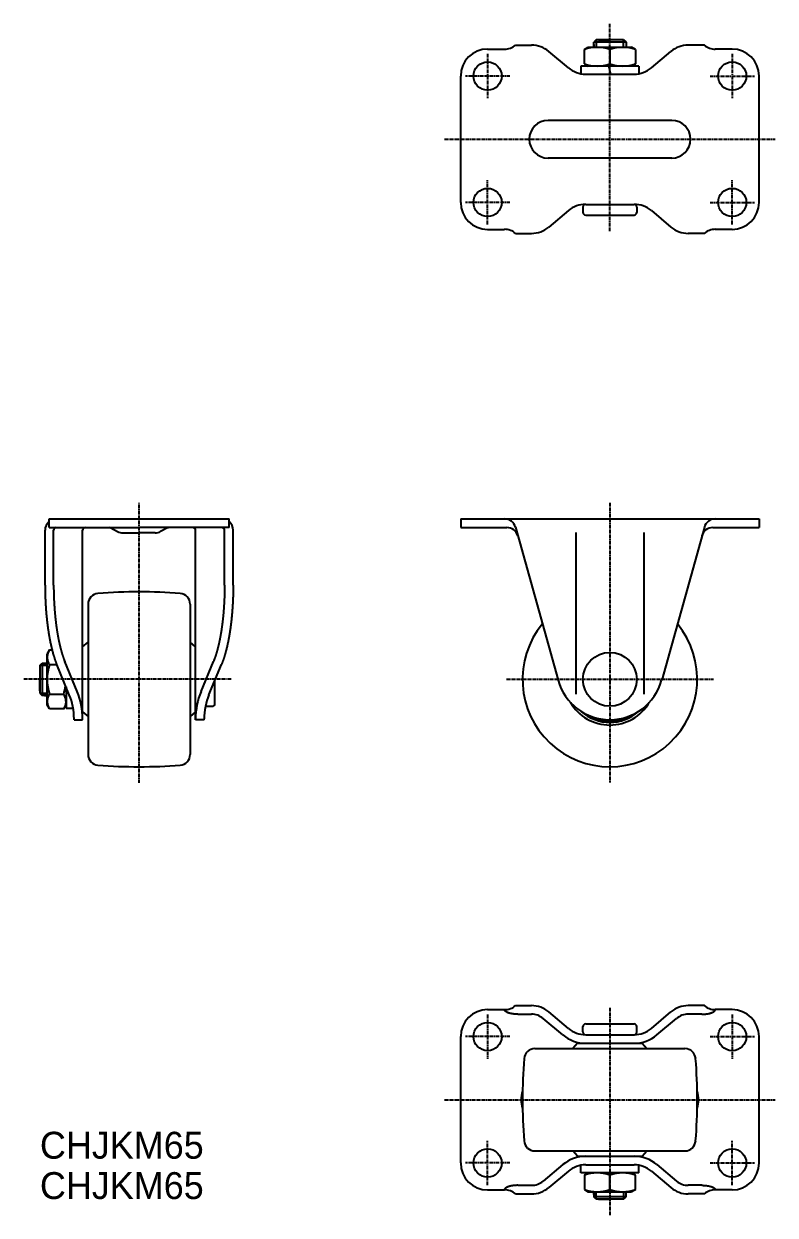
# Model space of a CAD drawing. Extents: x -3863 to -3583, y -802 to -359.
import ezdxf

# ---------------------------------------------------------------- set-up
doc = ezdxf.new("R2010")
doc.units = 0
doc.linetypes.add('CENTER', pattern=[2, 1.25, -0.25, 0.25, -0.25])
doc.layers.get('0').update_dxf_attribs({"linetype": 'CONTINUOUS'})
doc.layers.add('CENTER', color=1, linetype='CENTER')

msp = doc.modelspace()

# ---------------------------------------------------------------- linework, layer by layer
at = {"color": 7, "linetype": 'CONTINUOUS'}
for p, q in [((-3680.11, -366.76), (-3674.12, -366.76)), ((-3654.47, -368.41), (-3653, -367.56)), ((-3653, -367.56), (-3636.93, -367.56)), ((-3650.09, -364.86), (-3650.97, -365.73)), ((-3650.97, -367.56), (-3650.97, -365.73)), ((-3638.97, -365.73), (-3650.97, -365.73)), ((-3650.97, -366.56), (-3650.97, -367.56)), ((-3639.84, -364.86), (-3650.09, -364.86)), ((-3649.22, -364.86), (-3644.97, -364.86)), ((-3640.72, -364.86), (-3644.97, -364.86)), ((-3639.84, -364.86), (-3638.97, -365.73)), ((-3638.97, -365.73), (-3638.97, -367.56)), ((-3638.97, -366.56), (-3638.97, -367.56)), ((-3635.46, -368.41), (-3636.93, -367.56)), ((-3609.82, -366.76), (-3615.82, -366.76)), ((-3690.47, -368.26), (-3684.15, -368.26)), ((-3660.39, -375.22), (-3667.69, -369.1)), ((-3654.47, -373.71), (-3654.47, -368.41)), ((-3644.97, -368.41), (-3644.97, -373.71)), ((-3635.46, -368.41), (-3635.46, -373.71)), ((-3629.54, -375.22), (-3622.24, -369.1)), ((-3599.47, -368.26), (-3605.78, -368.26)), ((-3655.72, -374.56), (-3655.72, -377.56)), ((-3634.22, -374.56), (-3655.72, -374.56)), ((-3654.47, -373.71), (-3653, -374.56)), ((-3644.56, -377.56), (-3645.37, -374.56)), ((-3635.46, -373.71), (-3636.93, -374.56)), ((-3634.22, -374.56), (-3634.22, -377.56)), ((-3700.47, -425.26), (-3700.47, -378.26)), ((-3653.97, -377.56), (-3635.97, -377.56)), ((-3589.47, -425.26), (-3589.47, -378.26)), ((-3621.97, -394.76), (-3667.97, -394.76)), ((-3621.97, -408.76), (-3667.97, -408.76)), ((-3660.39, -428.3), (-3667.69, -434.42)), ((-3654.97, -426.96), (-3654.97, -428.96)), ((-3653.97, -425.96), (-3635.97, -425.96)), ((-3634.97, -426.96), (-3634.97, -428.96)), ((-3629.54, -428.3), (-3622.24, -434.42)), ((-3653.97, -429.96), (-3635.97, -429.96)), ((-3690.47, -435.26), (-3684.15, -435.26)), ((-3680.11, -436.76), (-3674.12, -436.76)), ((-3609.82, -436.76), (-3615.82, -436.76)), ((-3599.47, -435.26), (-3605.78, -435.26)), ((-3853.61, -546.12), (-3853.61, -542.92)), ((-3853.61, -542.92), (-3786.61, -542.92)), ((-3786.61, -546.12), (-3786.61, -542.92)), ((-3700.47, -542.92), (-3700.47, -546.12)), ((-3700.47, -542.92), (-3589.47, -542.92)), ((-3589.47, -542.92), (-3589.47, -546.12)), ((-3855.11, -567.46), (-3855.11, -547.12)), ((-3853.61, -546.12), (-3820.11, -546.12)), ((-3851.91, -567.46), (-3851.91, -547.12)), ((-3841.11, -617.52), (-3841.11, -547.12)), ((-3830.63, -546.24), (-3828.11, -547.61)), ((-3826.11, -548.12), (-3820.11, -548.12)), ((-3786.61, -546.12), (-3820.11, -546.12)), ((-3814.11, -548.12), (-3820.11, -548.12)), ((-3809.59, -546.24), (-3812.1, -547.61)), ((-3799.11, -617.52), (-3799.11, -547.12)), ((-3788.31, -567.46), (-3788.31, -547.12)), ((-3785.11, -567.46), (-3785.11, -547.12)), ((-3700.47, -546.12), (-3683.26, -546.12)), ((-3680.11, -545.99), (-3664.23, -602.89)), ((-3657.61, -547.92), (-3657.61, -608.02)), ((-3632.33, -547.92), (-3632.33, -608.02)), ((-3609.82, -545.99), (-3625.7, -602.89)), ((-3606.67, -546.12), (-3589.47, -546.12)), ((-3839.11, -574.59), (-3839.11, -630.44)), ((-3801.11, -574.59), (-3801.11, -630.44)), ((-3841.11, -590.48), (-3839.11, -588.71)), ((-3799.11, -590.48), (-3801.11, -588.71)), ((-3853.46, -591.55), (-3854.31, -593.02)), ((-3854.31, -612.02), (-3854.31, -593.02)), ((-3853.46, -591.55), (-3852.51, -591.55)), ((-3857.01, -597.39), (-3856.13, -596.52)), ((-3857.01, -597.39), (-3857.01, -607.64)), ((-3856.13, -596.52), (-3856.13, -608.52)), ((-3856.13, -596.52), (-3854.31, -596.52)), ((-3855.31, -596.52), (-3854.31, -596.52)), ((-3853.46, -597.03), (-3850.76, -597.03)), ((-3846.1, -608.27), (-3850.74, -597.07)), ((-3843.14, -607.04), (-3847.79, -595.84)), ((-3797.07, -607.04), (-3792.43, -595.84)), ((-3794.12, -608.27), (-3789.47, -597.07)), ((-3857.01, -598.27), (-3857.01, -602.52)), ((-3857.01, -606.77), (-3857.01, -602.52)), ((-3847.31, -605.35), (-3847.31, -613.27)), ((-3791.91, -611.52), (-3791.91, -602.94)), ((-3857.01, -607.64), (-3856.13, -608.52)), ((-3854.31, -608.52), (-3856.13, -608.52)), ((-3855.31, -608.52), (-3854.31, -608.52)), ((-3853.46, -608), (-3848.16, -608)), ((-3853.46, -613.49), (-3854.31, -612.02)), ((-3848.16, -613.49), (-3853.46, -613.49)), ((-3848.16, -613.49), (-3847.31, -612.02)), ((-3847.31, -613.27), (-3844.65, -613.27)), ((-3841.11, -614.55), (-3839.11, -616.33)), ((-3799.11, -614.55), (-3801.11, -616.33)), ((-3794.91, -612.52), (-3792.91, -612.52)), ((-3844.31, -617.52), (-3844.31, -617.25)), ((-3844.31, -617.52), (-3841.11, -617.52)), ((-3795.91, -617.52), (-3799.11, -617.52)), ((-3795.91, -617.52), (-3795.91, -617.25)), ((-3690.47, -725.31), (-3684.15, -725.31)), ((-3680.11, -723.81), (-3674.12, -723.81)), ((-3660.39, -732.27), (-3667.69, -726.15)), ((-3629.54, -732.27), (-3622.24, -726.15)), ((-3609.82, -723.81), (-3615.82, -723.81)), ((-3599.47, -725.31), (-3605.78, -725.31)), ((-3679.22, -727.01), (-3674.12, -727.01)), ((-3662.45, -734.72), (-3669.75, -728.6)), ((-3653.97, -730.61), (-3635.97, -730.61)), ((-3627.48, -734.72), (-3620.19, -728.6)), ((-3610.72, -727.01), (-3615.82, -727.01)), ((-3654.97, -733.61), (-3654.97, -731.61)), ((-3653.97, -734.61), (-3635.97, -734.61)), ((-3634.97, -733.61), (-3634.97, -731.61)), ((-3700.47, -782.31), (-3700.47, -735.31)), ((-3657, -737.81), (-3658.78, -739.81)), ((-3657, -737.81), (-3632.93, -737.81)), ((-3632.93, -737.81), (-3631.16, -739.81)), ((-3589.47, -782.31), (-3589.47, -735.31)), ((-3672.89, -739.81), (-3617.04, -739.81)), ((-3672.89, -777.81), (-3617.04, -777.81)), ((-3657, -779.81), (-3658.78, -777.81)), ((-3632.93, -779.81), (-3631.16, -777.81)), ((-3662.45, -782.9), (-3669.75, -789.02)), ((-3657, -779.81), (-3632.93, -779.81)), ((-3655.72, -786.01), (-3655.72, -783.16)), ((-3653.97, -783.01), (-3635.97, -783.01)), ((-3634.22, -786.01), (-3634.22, -783.16)), ((-3627.48, -782.9), (-3620.19, -789.02)), ((-3660.39, -785.35), (-3667.69, -791.47)), ((-3634.22, -786.01), (-3655.72, -786.01)), ((-3654.47, -786.86), (-3653, -786.01)), ((-3654.47, -786.86), (-3654.47, -792.16)), ((-3644.97, -792.16), (-3644.97, -786.86)), ((-3635.46, -786.86), (-3636.93, -786.01)), ((-3635.46, -792.16), (-3635.46, -786.86)), ((-3629.54, -785.35), (-3622.24, -791.47)), ((-3690.47, -792.31), (-3684.15, -792.31)), ((-3679.22, -790.61), (-3674.12, -790.61)), ((-3654.47, -792.16), (-3653, -793.01)), ((-3635.46, -792.16), (-3636.93, -793.01)), ((-3610.72, -790.61), (-3615.82, -790.61)), ((-3599.47, -792.31), (-3605.78, -792.31)), ((-3680.11, -793.81), (-3674.12, -793.81)), ((-3653, -793.01), (-3636.93, -793.01)), ((-3650.97, -793.01), (-3650.97, -794.83)), ((-3650.97, -794.01), (-3650.97, -793.01)), ((-3650.09, -795.71), (-3650.97, -794.83)), ((-3638.97, -794.83), (-3650.97, -794.83)), ((-3639.84, -795.71), (-3650.09, -795.71)), ((-3649.22, -795.71), (-3644.97, -795.71)), ((-3640.72, -795.71), (-3644.97, -795.71)), ((-3639.84, -795.71), (-3638.97, -794.83)), ((-3638.97, -794.83), (-3638.97, -793.01)), ((-3638.97, -794.01), (-3638.97, -793.01)), ((-3609.82, -793.81), (-3615.82, -793.81))]:
    msp.add_line(p, q, dxfattribs=at)
at = {"color": 3, "linetype": 'CONTINUOUS'}
for p, q in [((-3650.09, -364.86), (-3650.09, -367.56)), ((-3639.84, -367.56), (-3639.84, -364.86)), ((-3854.31, -597.39), (-3857.01, -597.39)), ((-3857.01, -607.64), (-3854.31, -607.64)), ((-3650.09, -795.71), (-3650.09, -793.01)), ((-3639.84, -793.01), (-3639.84, -795.71))]:
    msp.add_line(p, q, dxfattribs=at)
at = {"color": 7, "linetype": 'CONTINUOUS'}
for points in [[(-3855.11, -567.46, 0), (-3855.11, -567.74, 0), (-3855.11, -568.01, 0), (-3855.11, -568.28, 0), (-3855.1, -568.55, 0), (-3855.1, -568.82, 0), (-3855.1, -569.1, 0), (-3855.09, -569.37, 0), (-3855.09, -569.64, 0), (-3855.08, -569.91, 0), (-3855.08, -570.18, 0), (-3855.07, -570.45, 0), (-3855.07, -570.73, 0), (-3855.06, -571, 0), (-3855.05, -571.27, 0), (-3855.04, -571.54, 0), (-3855.03, -571.81, 0), (-3855.02, -572.08, 0), (-3855.01, -572.35, 0), (-3855, -572.62, 0), (-3854.99, -572.89, 0), (-3854.98, -573.15, 0), (-3854.97, -573.42, 0), (-3854.96, -573.69, 0), (-3854.94, -573.96, 0), (-3854.93, -574.23, 0), (-3854.91, -574.49, 0), (-3854.9, -574.76, 0), (-3854.88, -575.03, 0), (-3854.87, -575.29, 0), (-3854.85, -575.56, 0), (-3854.83, -575.82, 0), (-3854.81, -576.09, 0), (-3854.8, -576.35, 0), (-3854.78, -576.62, 0), (-3854.76, -576.88, 0), (-3854.74, -577.14, 0), (-3854.72, -577.4, 0), (-3854.69, -577.66, 0), (-3854.67, -577.92, 0), (-3854.65, -578.18, 0), (-3854.63, -578.44, 0), (-3854.6, -578.7, 0), (-3854.58, -578.96, 0), (-3854.55, -579.22, 0), (-3854.53, -579.48, 0), (-3854.5, -579.73, 0), (-3854.48, -579.99, 0), (-3854.45, -580.24, 0), (-3854.42, -580.49, 0), (-3854.4, -580.75, 0), (-3854.37, -581, 0), (-3854.34, -581.25, 0), (-3854.31, -581.5, 0), (-3854.28, -581.75, 0), (-3854.25, -582, 0), (-3854.22, -582.25, 0), (-3854.19, -582.5, 0), (-3854.15, -582.74, 0), (-3854.12, -582.99, 0), (-3854.09, -583.23, 0), (-3854.05, -583.48, 0), (-3854.02, -583.72, 0), (-3853.98, -583.96, 0), (-3853.95, -584.21, 0), (-3853.91, -584.45, 0), (-3853.88, -584.68, 0), (-3853.84, -584.92, 0), (-3853.8, -585.16, 0), (-3853.77, -585.4, 0), (-3853.73, -585.63, 0), (-3853.69, -585.87, 0), (-3853.65, -586.1, 0), (-3853.61, -586.33, 0), (-3853.57, -586.56, 0), (-3853.53, -586.79, 0), (-3853.49, -587.02, 0), (-3853.45, -587.25, 0), (-3853.4, -587.47, 0), (-3853.36, -587.7, 0), (-3853.32, -587.92, 0), (-3853.27, -588.15, 0), (-3853.23, -588.37, 0), (-3853.19, -588.59, 0), (-3853.14, -588.81, 0), (-3853.1, -589.03, 0), (-3853.05, -589.24, 0), (-3853, -589.46, 0), (-3852.96, -589.67, 0), (-3852.91, -589.88, 0), (-3852.86, -590.1, 0), (-3852.81, -590.31, 0), (-3852.76, -590.52, 0), (-3852.71, -590.72, 0), (-3852.67, -590.93, 0), (-3852.62, -591.13, 0), (-3852.57, -591.34, 0), (-3852.51, -591.54, 0), (-3852.46, -591.74, 0), (-3852.41, -591.94, 0), (-3852.36, -592.14, 0), (-3852.31, -592.34, 0), (-3852.25, -592.53, 0), (-3852.2, -592.73, 0), (-3852.15, -592.92, 0), (-3852.09, -593.11, 0), (-3852.04, -593.3, 0), (-3851.98, -593.49, 0), (-3851.93, -593.67, 0), (-3851.87, -593.86, 0), (-3851.82, -594.04, 0), (-3851.76, -594.22, 0), (-3851.7, -594.4, 0), (-3851.65, -594.58, 0), (-3851.59, -594.76, 0), (-3851.53, -594.93, 0), (-3851.47, -595.11, 0), (-3851.41, -595.28, 0), (-3851.35, -595.45, 0), (-3851.29, -595.62, 0), (-3851.23, -595.79, 0), (-3851.17, -595.95, 0), (-3851.11, -596.12, 0), (-3851.05, -596.28, 0), (-3850.99, -596.44, 0), (-3850.93, -596.6, 0), (-3850.87, -596.76, 0), (-3850.81, -596.91, 0), (-3850.74, -597.07, 0)], [(-3785.11, -567.46, 0), (-3785.11, -567.74, 0), (-3785.11, -568.01, 0), (-3785.11, -568.28, 0), (-3785.11, -568.55, 0), (-3785.11, -568.82, 0), (-3785.12, -569.1, 0), (-3785.12, -569.37, 0), (-3785.13, -569.64, 0), (-3785.13, -569.91, 0), (-3785.14, -570.18, 0), (-3785.14, -570.45, 0), (-3785.15, -570.73, 0), (-3785.16, -571, 0), (-3785.16, -571.27, 0), (-3785.17, -571.54, 0), (-3785.18, -571.81, 0), (-3785.19, -572.08, 0), (-3785.2, -572.35, 0), (-3785.21, -572.62, 0), (-3785.22, -572.89, 0), (-3785.23, -573.15, 0), (-3785.25, -573.42, 0), (-3785.26, -573.69, 0), (-3785.27, -573.96, 0), (-3785.29, -574.23, 0), (-3785.3, -574.49, 0), (-3785.32, -574.76, 0), (-3785.33, -575.03, 0), (-3785.35, -575.29, 0), (-3785.37, -575.56, 0), (-3785.38, -575.82, 0), (-3785.4, -576.09, 0), (-3785.42, -576.35, 0), (-3785.44, -576.62, 0), (-3785.46, -576.88, 0), (-3785.48, -577.14, 0), (-3785.5, -577.4, 0), (-3785.52, -577.66, 0), (-3785.54, -577.92, 0), (-3785.57, -578.18, 0), (-3785.59, -578.44, 0), (-3785.61, -578.7, 0), (-3785.64, -578.96, 0), (-3785.66, -579.22, 0), (-3785.69, -579.48, 0), (-3785.71, -579.73, 0), (-3785.74, -579.99, 0), (-3785.76, -580.24, 0), (-3785.79, -580.49, 0), (-3785.82, -580.75, 0), (-3785.85, -581, 0), (-3785.88, -581.25, 0), (-3785.91, -581.5, 0), (-3785.94, -581.75, 0), (-3785.97, -582, 0), (-3786, -582.25, 0), (-3786.03, -582.5, 0), (-3786.06, -582.74, 0), (-3786.1, -582.99, 0), (-3786.13, -583.23, 0), (-3786.16, -583.48, 0), (-3786.2, -583.72, 0), (-3786.23, -583.96, 0), (-3786.27, -584.21, 0), (-3786.3, -584.45, 0), (-3786.34, -584.68, 0), (-3786.37, -584.92, 0), (-3786.41, -585.16, 0), (-3786.45, -585.4, 0), (-3786.49, -585.63, 0), (-3786.53, -585.87, 0), (-3786.57, -586.1, 0), (-3786.61, -586.33, 0), (-3786.65, -586.56, 0), (-3786.69, -586.79, 0), (-3786.73, -587.02, 0), (-3786.77, -587.25, 0), (-3786.81, -587.47, 0), (-3786.85, -587.7, 0), (-3786.9, -587.92, 0), (-3786.94, -588.15, 0), (-3786.99, -588.37, 0), (-3787.03, -588.59, 0), (-3787.07, -588.81, 0), (-3787.12, -589.03, 0), (-3787.17, -589.24, 0), (-3787.21, -589.46, 0), (-3787.26, -589.67, 0), (-3787.31, -589.88, 0), (-3787.35, -590.1, 0), (-3787.4, -590.31, 0), (-3787.45, -590.52, 0), (-3787.5, -590.72, 0), (-3787.55, -590.93, 0), (-3787.6, -591.13, 0), (-3787.65, -591.34, 0), (-3787.7, -591.54, 0), (-3787.75, -591.74, 0), (-3787.8, -591.94, 0), (-3787.86, -592.14, 0), (-3787.91, -592.34, 0), (-3787.96, -592.53, 0), (-3788.01, -592.73, 0), (-3788.07, -592.92, 0), (-3788.12, -593.11, 0), (-3788.18, -593.3, 0), (-3788.23, -593.49, 0), (-3788.29, -593.67, 0), (-3788.34, -593.86, 0), (-3788.4, -594.04, 0), (-3788.46, -594.22, 0), (-3788.51, -594.4, 0), (-3788.57, -594.58, 0), (-3788.63, -594.76, 0), (-3788.69, -594.93, 0), (-3788.74, -595.11, 0), (-3788.8, -595.28, 0), (-3788.86, -595.45, 0), (-3788.92, -595.62, 0), (-3788.98, -595.79, 0), (-3789.04, -595.95, 0), (-3789.1, -596.12, 0), (-3789.16, -596.28, 0), (-3789.22, -596.44, 0), (-3789.29, -596.6, 0), (-3789.35, -596.76, 0), (-3789.41, -596.91, 0), (-3789.47, -597.07, 0)], [(-3679.22, -727.01, 0), (-3679.28, -727.01, 0), (-3679.34, -727.01, 0), (-3679.4, -727.01, 0), (-3679.46, -727.01, 0), (-3679.52, -727, 0), (-3679.58, -727, 0), (-3679.64, -727, 0), (-3679.7, -727, 0), (-3679.76, -727, 0), (-3679.82, -727, 0), (-3679.88, -726.99, 0), (-3679.94, -726.99, 0), (-3680, -726.99, 0), (-3680.06, -726.98, 0), (-3680.12, -726.98, 0), (-3680.18, -726.98, 0), (-3680.24, -726.97, 0), (-3680.3, -726.97, 0), (-3680.36, -726.96, 0), (-3680.42, -726.96, 0), (-3680.47, -726.95, 0), (-3680.53, -726.95, 0), (-3680.59, -726.94, 0), (-3680.65, -726.93, 0), (-3680.71, -726.93, 0), (-3680.77, -726.92, 0), (-3680.82, -726.91, 0), (-3680.88, -726.91, 0), (-3680.94, -726.9, 0), (-3680.99, -726.89, 0), (-3681.05, -726.89, 0), (-3681.11, -726.88, 0), (-3681.16, -726.87, 0), (-3681.22, -726.86, 0), (-3681.27, -726.85, 0), (-3681.33, -726.85, 0), (-3681.38, -726.84, 0), (-3681.44, -726.83, 0), (-3681.49, -726.82, 0), (-3681.54, -726.81, 0), (-3681.6, -726.8, 0), (-3681.65, -726.79, 0), (-3681.7, -726.78, 0), (-3681.76, -726.77, 0), (-3681.81, -726.75, 0), (-3681.86, -726.74, 0), (-3681.91, -726.73, 0), (-3681.96, -726.72, 0), (-3682.01, -726.71, 0), (-3682.06, -726.7, 0), (-3682.11, -726.69, 0), (-3682.16, -726.67, 0), (-3682.21, -726.66, 0), (-3682.25, -726.65, 0), (-3682.3, -726.63, 0), (-3682.35, -726.62, 0), (-3682.4, -726.61, 0), (-3682.44, -726.6, 0), (-3682.49, -726.58, 0), (-3682.53, -726.57, 0), (-3682.58, -726.55, 0), (-3682.62, -726.54, 0), (-3682.67, -726.52, 0), (-3682.71, -726.51, 0), (-3682.75, -726.49, 0), (-3682.79, -726.48, 0), (-3682.83, -726.47, 0), (-3682.88, -726.45, 0), (-3682.92, -726.43, 0), (-3682.96, -726.42, 0), (-3683, -726.4, 0), (-3683.03, -726.39, 0), (-3683.07, -726.37, 0), (-3683.11, -726.35, 0), (-3683.15, -726.34, 0), (-3683.18, -726.32, 0), (-3683.22, -726.3, 0), (-3683.25, -726.29, 0), (-3683.29, -726.27, 0), (-3683.32, -726.25, 0), (-3683.36, -726.24, 0), (-3683.39, -726.22, 0), (-3683.42, -726.2, 0), (-3683.45, -726.18, 0), (-3683.48, -726.16, 0), (-3683.51, -726.15, 0), (-3683.54, -726.13, 0), (-3683.57, -726.11, 0), (-3683.6, -726.09, 0), (-3683.63, -726.07, 0), (-3683.65, -726.05, 0), (-3683.68, -726.03, 0), (-3683.71, -726.02, 0), (-3683.73, -726, 0), (-3683.76, -725.98, 0), (-3683.78, -725.96, 0), (-3683.8, -725.94, 0), (-3683.82, -725.92, 0), (-3683.85, -725.9, 0), (-3683.87, -725.88, 0), (-3683.89, -725.86, 0), (-3683.91, -725.84, 0), (-3683.92, -725.82, 0), (-3683.94, -725.8, 0), (-3683.96, -725.78, 0), (-3683.98, -725.76, 0), (-3683.99, -725.74, 0), (-3684.01, -725.72, 0), (-3684.02, -725.7, 0), (-3684.03, -725.68, 0), (-3684.05, -725.66, 0), (-3684.06, -725.64, 0), (-3684.07, -725.62, 0), (-3684.08, -725.6, 0), (-3684.09, -725.58, 0), (-3684.1, -725.56, 0), (-3684.11, -725.54, 0), (-3684.12, -725.52, 0), (-3684.12, -725.5, 0), (-3684.13, -725.47, 0), (-3684.14, -725.45, 0), (-3684.14, -725.43, 0), (-3684.15, -725.41, 0), (-3684.15, -725.39, 0), (-3684.15, -725.37, 0), (-3684.15, -725.35, 0), (-3684.15, -725.33, 0), (-3684.15, -725.31, 0)], [(-3610.72, -727.01, 0), (-3610.66, -727.01, 0), (-3610.59, -727.01, 0), (-3610.53, -727.01, 0), (-3610.47, -727.01, 0), (-3610.41, -727, 0), (-3610.35, -727, 0), (-3610.29, -727, 0), (-3610.23, -727, 0), (-3610.17, -727, 0), (-3610.11, -727, 0), (-3610.05, -726.99, 0), (-3609.99, -726.99, 0), (-3609.93, -726.99, 0), (-3609.87, -726.98, 0), (-3609.81, -726.98, 0), (-3609.75, -726.98, 0), (-3609.69, -726.97, 0), (-3609.63, -726.97, 0), (-3609.58, -726.96, 0), (-3609.52, -726.96, 0), (-3609.46, -726.95, 0), (-3609.4, -726.95, 0), (-3609.34, -726.94, 0), (-3609.28, -726.93, 0), (-3609.22, -726.93, 0), (-3609.17, -726.92, 0), (-3609.11, -726.91, 0), (-3609.05, -726.91, 0), (-3609, -726.9, 0), (-3608.94, -726.89, 0), (-3608.88, -726.89, 0), (-3608.83, -726.88, 0), (-3608.77, -726.87, 0), (-3608.71, -726.86, 0), (-3608.66, -726.85, 0), (-3608.6, -726.85, 0), (-3608.55, -726.84, 0), (-3608.5, -726.83, 0), (-3608.44, -726.82, 0), (-3608.39, -726.81, 0), (-3608.33, -726.8, 0), (-3608.28, -726.79, 0), (-3608.23, -726.78, 0), (-3608.18, -726.77, 0), (-3608.13, -726.75, 0), (-3608.07, -726.74, 0), (-3608.02, -726.73, 0), (-3607.97, -726.72, 0), (-3607.92, -726.71, 0), (-3607.87, -726.7, 0), (-3607.82, -726.69, 0), (-3607.77, -726.67, 0), (-3607.73, -726.66, 0), (-3607.68, -726.65, 0), (-3607.63, -726.63, 0), (-3607.58, -726.62, 0), (-3607.54, -726.61, 0), (-3607.49, -726.6, 0), (-3607.44, -726.58, 0), (-3607.4, -726.57, 0), (-3607.36, -726.55, 0), (-3607.31, -726.54, 0), (-3607.27, -726.52, 0), (-3607.22, -726.51, 0), (-3607.18, -726.49, 0), (-3607.14, -726.48, 0), (-3607.1, -726.47, 0), (-3607.06, -726.45, 0), (-3607.02, -726.43, 0), (-3606.98, -726.42, 0), (-3606.94, -726.4, 0), (-3606.9, -726.39, 0), (-3606.86, -726.37, 0), (-3606.82, -726.35, 0), (-3606.79, -726.34, 0), (-3606.75, -726.32, 0), (-3606.71, -726.3, 0), (-3606.68, -726.29, 0), (-3606.64, -726.27, 0), (-3606.61, -726.25, 0), (-3606.58, -726.24, 0), (-3606.54, -726.22, 0), (-3606.51, -726.2, 0), (-3606.48, -726.18, 0), (-3606.45, -726.16, 0), (-3606.42, -726.15, 0), (-3606.39, -726.13, 0), (-3606.36, -726.11, 0), (-3606.33, -726.09, 0), (-3606.31, -726.07, 0), (-3606.28, -726.05, 0), (-3606.25, -726.03, 0), (-3606.23, -726.02, 0), (-3606.2, -726, 0), (-3606.18, -725.98, 0), (-3606.15, -725.96, 0), (-3606.13, -725.94, 0), (-3606.11, -725.92, 0), (-3606.09, -725.9, 0), (-3606.07, -725.88, 0), (-3606.05, -725.86, 0), (-3606.03, -725.84, 0), (-3606.01, -725.82, 0), (-3605.99, -725.8, 0), (-3605.97, -725.78, 0), (-3605.96, -725.76, 0), (-3605.94, -725.74, 0), (-3605.93, -725.72, 0), (-3605.91, -725.7, 0), (-3605.9, -725.68, 0), (-3605.88, -725.66, 0), (-3605.87, -725.64, 0), (-3605.86, -725.62, 0), (-3605.85, -725.6, 0), (-3605.84, -725.58, 0), (-3605.83, -725.56, 0), (-3605.82, -725.54, 0), (-3605.81, -725.52, 0), (-3605.81, -725.5, 0), (-3605.8, -725.47, 0), (-3605.8, -725.45, 0), (-3605.79, -725.43, 0), (-3605.79, -725.41, 0), (-3605.78, -725.39, 0), (-3605.78, -725.37, 0), (-3605.78, -725.35, 0), (-3605.78, -725.33, 0), (-3605.78, -725.31, 0)], [(-3679.22, -790.61, 0), (-3679.28, -790.61, 0), (-3679.34, -790.61, 0), (-3679.4, -790.61, 0), (-3679.46, -790.61, 0), (-3679.52, -790.61, 0), (-3679.58, -790.61, 0), (-3679.64, -790.61, 0), (-3679.7, -790.62, 0), (-3679.76, -790.62, 0), (-3679.82, -790.62, 0), (-3679.88, -790.62, 0), (-3679.94, -790.63, 0), (-3680, -790.63, 0), (-3680.06, -790.63, 0), (-3680.12, -790.64, 0), (-3680.18, -790.64, 0), (-3680.24, -790.64, 0), (-3680.3, -790.65, 0), (-3680.36, -790.65, 0), (-3680.42, -790.66, 0), (-3680.47, -790.66, 0), (-3680.53, -790.67, 0), (-3680.59, -790.67, 0), (-3680.65, -790.68, 0), (-3680.71, -790.69, 0), (-3680.77, -790.69, 0), (-3680.82, -790.7, 0), (-3680.88, -790.71, 0), (-3680.94, -790.71, 0), (-3680.99, -790.72, 0), (-3681.05, -790.73, 0), (-3681.11, -790.74, 0), (-3681.16, -790.74, 0), (-3681.22, -790.75, 0), (-3681.27, -790.76, 0), (-3681.33, -790.77, 0), (-3681.38, -790.78, 0), (-3681.44, -790.79, 0), (-3681.49, -790.8, 0), (-3681.54, -790.81, 0), (-3681.6, -790.82, 0), (-3681.65, -790.83, 0), (-3681.7, -790.84, 0), (-3681.76, -790.85, 0), (-3681.81, -790.86, 0), (-3681.86, -790.87, 0), (-3681.91, -790.88, 0), (-3681.96, -790.89, 0), (-3682.01, -790.91, 0), (-3682.06, -790.92, 0), (-3682.11, -790.93, 0), (-3682.16, -790.94, 0), (-3682.21, -790.96, 0), (-3682.25, -790.97, 0), (-3682.3, -790.98, 0), (-3682.35, -790.99, 0), (-3682.4, -791.01, 0), (-3682.44, -791.02, 0), (-3682.49, -791.03, 0), (-3682.53, -791.05, 0), (-3682.58, -791.06, 0), (-3682.62, -791.08, 0), (-3682.67, -791.09, 0), (-3682.71, -791.11, 0), (-3682.75, -791.12, 0), (-3682.79, -791.14, 0), (-3682.83, -791.15, 0), (-3682.88, -791.17, 0), (-3682.92, -791.18, 0), (-3682.96, -791.2, 0), (-3683, -791.21, 0), (-3683.03, -791.23, 0), (-3683.07, -791.25, 0), (-3683.11, -791.26, 0), (-3683.15, -791.28, 0), (-3683.18, -791.29, 0), (-3683.22, -791.31, 0), (-3683.25, -791.33, 0), (-3683.29, -791.35, 0), (-3683.32, -791.36, 0), (-3683.36, -791.38, 0), (-3683.39, -791.4, 0), (-3683.42, -791.42, 0), (-3683.45, -791.43, 0), (-3683.48, -791.45, 0), (-3683.51, -791.47, 0), (-3683.54, -791.49, 0), (-3683.57, -791.51, 0), (-3683.6, -791.52, 0), (-3683.63, -791.54, 0), (-3683.65, -791.56, 0), (-3683.68, -791.58, 0), (-3683.71, -791.6, 0), (-3683.73, -791.62, 0), (-3683.76, -791.64, 0), (-3683.78, -791.66, 0), (-3683.8, -791.68, 0), (-3683.82, -791.7, 0), (-3683.85, -791.72, 0), (-3683.87, -791.73, 0), (-3683.89, -791.75, 0), (-3683.91, -791.77, 0), (-3683.92, -791.79, 0), (-3683.94, -791.81, 0), (-3683.96, -791.83, 0), (-3683.98, -791.85, 0), (-3683.99, -791.87, 0), (-3684.01, -791.89, 0), (-3684.02, -791.91, 0), (-3684.03, -791.93, 0), (-3684.05, -791.96, 0), (-3684.06, -791.98, 0), (-3684.07, -792, 0), (-3684.08, -792.02, 0), (-3684.09, -792.04, 0), (-3684.1, -792.06, 0), (-3684.11, -792.08, 0), (-3684.12, -792.1, 0), (-3684.12, -792.12, 0), (-3684.13, -792.14, 0), (-3684.14, -792.16, 0), (-3684.14, -792.18, 0), (-3684.15, -792.2, 0), (-3684.15, -792.22, 0), (-3684.15, -792.25, 0), (-3684.15, -792.27, 0), (-3684.15, -792.29, 0), (-3684.15, -792.31, 0)], [(-3610.72, -790.61, 0), (-3610.66, -790.61, 0), (-3610.59, -790.61, 0), (-3610.53, -790.61, 0), (-3610.47, -790.61, 0), (-3610.41, -790.61, 0), (-3610.35, -790.61, 0), (-3610.29, -790.61, 0), (-3610.23, -790.62, 0), (-3610.17, -790.62, 0), (-3610.11, -790.62, 0), (-3610.05, -790.62, 0), (-3609.99, -790.63, 0), (-3609.93, -790.63, 0), (-3609.87, -790.63, 0), (-3609.81, -790.64, 0), (-3609.75, -790.64, 0), (-3609.69, -790.64, 0), (-3609.63, -790.65, 0), (-3609.58, -790.65, 0), (-3609.52, -790.66, 0), (-3609.46, -790.66, 0), (-3609.4, -790.67, 0), (-3609.34, -790.67, 0), (-3609.28, -790.68, 0), (-3609.22, -790.69, 0), (-3609.17, -790.69, 0), (-3609.11, -790.7, 0), (-3609.05, -790.71, 0), (-3609, -790.71, 0), (-3608.94, -790.72, 0), (-3608.88, -790.73, 0), (-3608.83, -790.74, 0), (-3608.77, -790.74, 0), (-3608.71, -790.75, 0), (-3608.66, -790.76, 0), (-3608.6, -790.77, 0), (-3608.55, -790.78, 0), (-3608.5, -790.79, 0), (-3608.44, -790.8, 0), (-3608.39, -790.81, 0), (-3608.33, -790.82, 0), (-3608.28, -790.83, 0), (-3608.23, -790.84, 0), (-3608.18, -790.85, 0), (-3608.13, -790.86, 0), (-3608.07, -790.87, 0), (-3608.02, -790.88, 0), (-3607.97, -790.89, 0), (-3607.92, -790.91, 0), (-3607.87, -790.92, 0), (-3607.82, -790.93, 0), (-3607.77, -790.94, 0), (-3607.73, -790.96, 0), (-3607.68, -790.97, 0), (-3607.63, -790.98, 0), (-3607.58, -790.99, 0), (-3607.54, -791.01, 0), (-3607.49, -791.02, 0), (-3607.44, -791.03, 0), (-3607.4, -791.05, 0), (-3607.36, -791.06, 0), (-3607.31, -791.08, 0), (-3607.27, -791.09, 0), (-3607.22, -791.11, 0), (-3607.18, -791.12, 0), (-3607.14, -791.14, 0), (-3607.1, -791.15, 0), (-3607.06, -791.17, 0), (-3607.02, -791.18, 0), (-3606.98, -791.2, 0), (-3606.94, -791.21, 0), (-3606.9, -791.23, 0), (-3606.86, -791.25, 0), (-3606.82, -791.26, 0), (-3606.79, -791.28, 0), (-3606.75, -791.29, 0), (-3606.71, -791.31, 0), (-3606.68, -791.33, 0), (-3606.64, -791.35, 0), (-3606.61, -791.36, 0), (-3606.58, -791.38, 0), (-3606.54, -791.4, 0), (-3606.51, -791.42, 0), (-3606.48, -791.43, 0), (-3606.45, -791.45, 0), (-3606.42, -791.47, 0), (-3606.39, -791.49, 0), (-3606.36, -791.51, 0), (-3606.33, -791.52, 0), (-3606.31, -791.54, 0), (-3606.28, -791.56, 0), (-3606.25, -791.58, 0), (-3606.23, -791.6, 0), (-3606.2, -791.62, 0), (-3606.18, -791.64, 0), (-3606.15, -791.66, 0), (-3606.13, -791.68, 0), (-3606.11, -791.7, 0), (-3606.09, -791.72, 0), (-3606.07, -791.73, 0), (-3606.05, -791.75, 0), (-3606.03, -791.77, 0), (-3606.01, -791.79, 0), (-3605.99, -791.81, 0), (-3605.97, -791.83, 0), (-3605.96, -791.85, 0), (-3605.94, -791.87, 0), (-3605.93, -791.89, 0), (-3605.91, -791.91, 0), (-3605.9, -791.93, 0), (-3605.88, -791.96, 0), (-3605.87, -791.98, 0), (-3605.86, -792, 0), (-3605.85, -792.02, 0), (-3605.84, -792.04, 0), (-3605.83, -792.06, 0), (-3605.82, -792.08, 0), (-3605.81, -792.1, 0), (-3605.81, -792.12, 0), (-3605.8, -792.14, 0), (-3605.8, -792.16, 0), (-3605.79, -792.18, 0), (-3605.79, -792.2, 0), (-3605.78, -792.22, 0), (-3605.78, -792.25, 0), (-3605.78, -792.27, 0), (-3605.78, -792.29, 0), (-3605.78, -792.31, 0)]]:
    msp.add_polyline3d(points, dxfattribs=at)
at = {"color": 7}
for points in [[(-3851.91, -567.46, 0), (-3851.91, -567.57, 0), (-3851.91, -567.68, 0), (-3851.91, -567.78, 0), (-3851.91, -567.89, 0), (-3851.91, -568, 0), (-3851.91, -568.1, 0), (-3851.91, -568.21, 0), (-3851.9, -568.32, 0), (-3851.9, -568.42, 0), (-3851.9, -568.53, 0), (-3851.9, -568.63, 0), (-3851.9, -568.74, 0), (-3851.9, -568.85, 0), (-3851.9, -568.95, 0), (-3851.9, -569.06, 0), (-3851.9, -569.17, 0), (-3851.89, -569.27, 0), (-3851.89, -569.38, 0), (-3851.89, -569.49, 0), (-3851.89, -569.59, 0), (-3851.89, -569.7, 0), (-3851.89, -569.8, 0), (-3851.88, -569.91, 0), (-3851.88, -570.02, 0), (-3851.88, -570.12, 0), (-3851.88, -570.23, 0), (-3851.87, -570.34, 0), (-3851.87, -570.44, 0), (-3851.87, -570.55, 0), (-3851.87, -570.65, 0), (-3851.86, -570.76, 0), (-3851.86, -570.87, 0), (-3851.86, -570.97, 0), (-3851.86, -571.08, 0), (-3851.85, -571.18, 0), (-3851.85, -571.29, 0), (-3851.85, -571.39, 0), (-3851.84, -571.5, 0), (-3851.84, -571.61, 0), (-3851.84, -571.71, 0), (-3851.83, -571.82, 0), (-3851.83, -571.92, 0), (-3851.82, -572.03, 0), (-3851.82, -572.13, 0), (-3851.82, -572.24, 0), (-3851.81, -572.35, 0), (-3851.81, -572.45, 0), (-3851.8, -572.56, 0), (-3851.8, -572.66, 0), (-3851.79, -572.77, 0), (-3851.79, -572.87, 0), (-3851.79, -572.98, 0), (-3851.78, -573.08, 0), (-3851.78, -573.19, 0), (-3851.77, -573.29, 0), (-3851.77, -573.4, 0), (-3851.76, -573.5, 0), (-3851.76, -573.61, 0), (-3851.75, -573.71, 0), (-3851.75, -573.82, 0), (-3851.74, -573.92, 0), (-3851.73, -574.02, 0), (-3851.73, -574.13, 0), (-3851.72, -574.23, 0), (-3851.72, -574.34, 0), (-3851.71, -574.44, 0), (-3851.71, -574.55, 0), (-3851.7, -574.65, 0), (-3851.69, -574.75, 0), (-3851.69, -574.86, 0), (-3851.68, -574.96, 0), (-3851.67, -575.07, 0), (-3851.67, -575.17, 0), (-3851.66, -575.27, 0), (-3851.65, -575.38, 0), (-3851.65, -575.48, 0), (-3851.64, -575.58, 0), (-3851.63, -575.69, 0), (-3851.63, -575.79, 0), (-3851.62, -575.89, 0), (-3851.61, -576, 0), (-3851.6, -576.1, 0), (-3851.6, -576.2, 0), (-3851.59, -576.3, 0), (-3851.58, -576.41, 0), (-3851.57, -576.51, 0), (-3851.57, -576.61, 0), (-3851.56, -576.71, 0), (-3851.55, -576.82, 0), (-3851.54, -576.92, 0), (-3851.54, -577.02, 0), (-3851.53, -577.12, 0), (-3851.52, -577.23, 0), (-3851.51, -577.33, 0), (-3851.5, -577.43, 0), (-3851.49, -577.53, 0), (-3851.49, -577.63, 0), (-3851.48, -577.73, 0), (-3851.47, -577.84, 0), (-3851.46, -577.94, 0), (-3851.45, -578.04, 0), (-3851.44, -578.14, 0), (-3851.43, -578.24, 0), (-3851.42, -578.34, 0), (-3851.41, -578.44, 0), (-3851.4, -578.54, 0), (-3851.39, -578.64, 0), (-3851.38, -578.74, 0), (-3851.38, -578.84, 0), (-3851.37, -578.94, 0), (-3851.36, -579.04, 0), (-3851.35, -579.14, 0), (-3851.34, -579.24, 0), (-3851.33, -579.34, 0), (-3851.32, -579.44, 0), (-3851.31, -579.54, 0), (-3851.3, -579.64, 0), (-3851.29, -579.74, 0), (-3851.27, -579.84, 0), (-3851.26, -579.94, 0), (-3851.25, -580.04, 0), (-3851.24, -580.14, 0), (-3851.23, -580.24, 0), (-3851.22, -580.33, 0), (-3851.21, -580.43, 0), (-3851.2, -580.53, 0), (-3851.19, -580.63, 0), (-3851.18, -580.73, 0), (-3851.17, -580.82, 0), (-3851.15, -580.92, 0), (-3851.14, -581.02, 0), (-3851.13, -581.12, 0), (-3851.12, -581.21, 0), (-3851.11, -581.31, 0), (-3851.1, -581.41, 0), (-3851.08, -581.5, 0), (-3851.07, -581.6, 0), (-3851.06, -581.7, 0), (-3851.05, -581.79, 0), (-3851.04, -581.89, 0), (-3851.02, -581.99, 0), (-3851.01, -582.08, 0), (-3851, -582.18, 0), (-3850.99, -582.27, 0), (-3850.97, -582.37, 0), (-3850.96, -582.47, 0), (-3850.95, -582.56, 0), (-3850.94, -582.66, 0), (-3850.92, -582.75, 0), (-3850.91, -582.85, 0), (-3850.9, -582.94, 0), (-3850.88, -583.03, 0), (-3850.87, -583.13, 0), (-3850.86, -583.22, 0), (-3850.84, -583.32, 0), (-3850.83, -583.41, 0), (-3850.82, -583.5, 0), (-3850.8, -583.6, 0), (-3850.79, -583.69, 0), (-3850.78, -583.78, 0), (-3850.76, -583.88, 0), (-3850.75, -583.97, 0), (-3850.73, -584.06, 0), (-3850.72, -584.16, 0), (-3850.71, -584.25, 0), (-3850.69, -584.34, 0), (-3850.68, -584.43, 0), (-3850.66, -584.52, 0), (-3850.65, -584.62, 0), (-3850.63, -584.71, 0), (-3850.62, -584.8, 0), (-3850.61, -584.89, 0), (-3850.59, -584.98, 0), (-3850.58, -585.07, 0), (-3850.56, -585.16, 0), (-3850.55, -585.25, 0), (-3850.53, -585.34, 0), (-3850.52, -585.43, 0), (-3850.5, -585.52, 0), (-3850.49, -585.61, 0), (-3850.47, -585.7, 0), (-3850.45, -585.79, 0), (-3850.44, -585.88, 0), (-3850.42, -585.97, 0), (-3850.41, -586.06, 0), (-3850.39, -586.15, 0), (-3850.38, -586.24, 0), (-3850.36, -586.32, 0), (-3850.34, -586.41, 0), (-3850.33, -586.5, 0), (-3850.31, -586.59, 0), (-3850.3, -586.67, 0), (-3850.28, -586.76, 0), (-3850.26, -586.85, 0), (-3850.25, -586.94, 0), (-3850.23, -587.02, 0), (-3850.22, -587.11, 0), (-3850.2, -587.2, 0), (-3850.18, -587.28, 0), (-3850.17, -587.37, 0), (-3850.15, -587.45, 0), (-3850.13, -587.54, 0), (-3850.11, -587.62, 0), (-3850.1, -587.71, 0), (-3850.08, -587.79, 0), (-3850.06, -587.88, 0), (-3850.05, -587.96, 0), (-3850.03, -588.05, 0), (-3850.01, -588.13, 0), (-3849.99, -588.21, 0), (-3849.98, -588.3, 0), (-3849.96, -588.38, 0), (-3849.94, -588.46, 0), (-3849.92, -588.55, 0), (-3849.91, -588.63, 0), (-3849.89, -588.71, 0), (-3849.87, -588.79, 0), (-3849.85, -588.88, 0), (-3849.84, -588.96, 0), (-3849.82, -589.04, 0), (-3849.8, -589.12, 0), (-3849.78, -589.2, 0), (-3849.76, -589.28, 0), (-3849.75, -589.36, 0), (-3849.73, -589.44, 0), (-3849.71, -589.52, 0), (-3849.69, -589.6, 0), (-3849.67, -589.68, 0), (-3849.65, -589.76, 0), (-3849.63, -589.84, 0), (-3849.62, -589.92, 0), (-3849.6, -590, 0), (-3849.58, -590.08, 0), (-3849.56, -590.16, 0), (-3849.54, -590.24, 0), (-3849.52, -590.31, 0), (-3849.5, -590.39, 0), (-3849.48, -590.47, 0), (-3849.46, -590.55, 0), (-3849.45, -590.62, 0), (-3849.43, -590.7, 0), (-3849.41, -590.78, 0), (-3849.39, -590.85, 0), (-3849.37, -590.93, 0), (-3849.35, -591, 0), (-3849.33, -591.08, 0), (-3849.31, -591.15, 0), (-3849.29, -591.23, 0), (-3849.27, -591.3, 0), (-3849.25, -591.38, 0), (-3849.23, -591.45, 0), (-3849.21, -591.53, 0), (-3849.19, -591.6, 0), (-3849.17, -591.67, 0), (-3849.15, -591.75, 0), (-3849.13, -591.82, 0), (-3849.11, -591.89, 0), (-3849.09, -591.97, 0), (-3849.07, -592.04, 0), (-3849.05, -592.11, 0), (-3849.03, -592.18, 0), (-3849.01, -592.25, 0), (-3848.99, -592.32, 0), (-3848.97, -592.39, 0), (-3848.95, -592.46, 0), (-3848.93, -592.53, 0), (-3848.91, -592.61, 0), (-3848.89, -592.67, 0), (-3848.87, -592.74, 0), (-3848.84, -592.81, 0), (-3848.82, -592.88, 0), (-3848.8, -592.95, 0), (-3848.78, -593.02, 0), (-3848.76, -593.09, 0), (-3848.74, -593.16, 0), (-3848.72, -593.22, 0), (-3848.7, -593.29, 0), (-3848.68, -593.36, 0), (-3848.66, -593.42, 0), (-3848.63, -593.49, 0), (-3848.61, -593.56, 0), (-3848.59, -593.62, 0), (-3848.57, -593.69, 0), (-3848.55, -593.75, 0), (-3848.53, -593.82, 0), (-3848.51, -593.88, 0), (-3848.48, -593.95, 0), (-3848.46, -594.01, 0), (-3848.44, -594.08, 0), (-3848.42, -594.14, 0), (-3848.4, -594.2, 0), (-3848.38, -594.27, 0), (-3848.36, -594.33, 0), (-3848.33, -594.39, 0), (-3848.31, -594.45, 0), (-3848.29, -594.52, 0), (-3848.27, -594.58, 0), (-3848.25, -594.64, 0), (-3848.22, -594.7, 0), (-3848.2, -594.76, 0), (-3848.18, -594.82, 0), (-3848.16, -594.88, 0), (-3848.14, -594.94, 0), (-3848.11, -595, 0), (-3848.09, -595.06, 0), (-3848.07, -595.12, 0), (-3848.05, -595.18, 0), (-3848.03, -595.24, 0), (-3848, -595.29, 0), (-3847.98, -595.35, 0), (-3847.96, -595.41, 0), (-3847.94, -595.47, 0), (-3847.91, -595.52, 0), (-3847.89, -595.58, 0), (-3847.87, -595.64, 0), (-3847.85, -595.69, 0), (-3847.83, -595.75, 0), (-3847.8, -595.8, 0), (-3847.78, -595.86, 0)], [(-3788.31, -567.46, 0), (-3788.31, -567.57, 0), (-3788.31, -567.68, 0), (-3788.31, -567.78, 0), (-3788.31, -567.89, 0), (-3788.31, -568, 0), (-3788.31, -568.1, 0), (-3788.31, -568.21, 0), (-3788.31, -568.32, 0), (-3788.31, -568.42, 0), (-3788.31, -568.53, 0), (-3788.31, -568.63, 0), (-3788.31, -568.74, 0), (-3788.32, -568.85, 0), (-3788.32, -568.95, 0), (-3788.32, -569.06, 0), (-3788.32, -569.17, 0), (-3788.32, -569.27, 0), (-3788.32, -569.38, 0), (-3788.32, -569.49, 0), (-3788.33, -569.59, 0), (-3788.33, -569.7, 0), (-3788.33, -569.8, 0), (-3788.33, -569.91, 0), (-3788.33, -570.02, 0), (-3788.34, -570.12, 0), (-3788.34, -570.23, 0), (-3788.34, -570.34, 0), (-3788.34, -570.44, 0), (-3788.35, -570.55, 0), (-3788.35, -570.65, 0), (-3788.35, -570.76, 0), (-3788.35, -570.87, 0), (-3788.36, -570.97, 0), (-3788.36, -571.08, 0), (-3788.36, -571.18, 0), (-3788.37, -571.29, 0), (-3788.37, -571.39, 0), (-3788.37, -571.5, 0), (-3788.38, -571.61, 0), (-3788.38, -571.71, 0), (-3788.38, -571.82, 0), (-3788.39, -571.92, 0), (-3788.39, -572.03, 0), (-3788.4, -572.13, 0), (-3788.4, -572.24, 0), (-3788.4, -572.35, 0), (-3788.41, -572.45, 0), (-3788.41, -572.56, 0), (-3788.42, -572.66, 0), (-3788.42, -572.77, 0), (-3788.43, -572.87, 0), (-3788.43, -572.98, 0), (-3788.43, -573.08, 0), (-3788.44, -573.19, 0), (-3788.44, -573.29, 0), (-3788.45, -573.4, 0), (-3788.45, -573.5, 0), (-3788.46, -573.61, 0), (-3788.46, -573.71, 0), (-3788.47, -573.82, 0), (-3788.48, -573.92, 0), (-3788.48, -574.02, 0), (-3788.49, -574.13, 0), (-3788.49, -574.23, 0), (-3788.5, -574.34, 0), (-3788.5, -574.44, 0), (-3788.51, -574.55, 0), (-3788.52, -574.65, 0), (-3788.52, -574.75, 0), (-3788.53, -574.86, 0), (-3788.54, -574.96, 0), (-3788.54, -575.07, 0), (-3788.55, -575.17, 0), (-3788.55, -575.27, 0), (-3788.56, -575.38, 0), (-3788.57, -575.48, 0), (-3788.57, -575.58, 0), (-3788.58, -575.69, 0), (-3788.59, -575.79, 0), (-3788.6, -575.89, 0), (-3788.6, -576, 0), (-3788.61, -576.1, 0), (-3788.62, -576.2, 0), (-3788.63, -576.3, 0), (-3788.63, -576.41, 0), (-3788.64, -576.51, 0), (-3788.65, -576.61, 0), (-3788.66, -576.71, 0), (-3788.66, -576.82, 0), (-3788.67, -576.92, 0), (-3788.68, -577.02, 0), (-3788.69, -577.12, 0), (-3788.7, -577.23, 0), (-3788.7, -577.33, 0), (-3788.71, -577.43, 0), (-3788.72, -577.53, 0), (-3788.73, -577.63, 0), (-3788.74, -577.73, 0), (-3788.75, -577.84, 0), (-3788.76, -577.94, 0), (-3788.77, -578.04, 0), (-3788.77, -578.14, 0), (-3788.78, -578.24, 0), (-3788.79, -578.34, 0), (-3788.8, -578.44, 0), (-3788.81, -578.54, 0), (-3788.82, -578.64, 0), (-3788.83, -578.74, 0), (-3788.84, -578.84, 0), (-3788.85, -578.94, 0), (-3788.86, -579.04, 0), (-3788.87, -579.14, 0), (-3788.88, -579.24, 0), (-3788.89, -579.34, 0), (-3788.9, -579.44, 0), (-3788.91, -579.54, 0), (-3788.92, -579.64, 0), (-3788.93, -579.74, 0), (-3788.94, -579.84, 0), (-3788.95, -579.94, 0), (-3788.96, -580.04, 0), (-3788.97, -580.14, 0), (-3788.98, -580.24, 0), (-3788.99, -580.33, 0), (-3789.01, -580.43, 0), (-3789.02, -580.53, 0), (-3789.03, -580.63, 0), (-3789.04, -580.73, 0), (-3789.05, -580.82, 0), (-3789.06, -580.92, 0), (-3789.07, -581.02, 0), (-3789.08, -581.12, 0), (-3789.1, -581.21, 0), (-3789.11, -581.31, 0), (-3789.12, -581.41, 0), (-3789.13, -581.5, 0), (-3789.14, -581.6, 0), (-3789.15, -581.7, 0), (-3789.17, -581.79, 0), (-3789.18, -581.89, 0), (-3789.19, -581.99, 0), (-3789.2, -582.08, 0), (-3789.22, -582.18, 0), (-3789.23, -582.27, 0), (-3789.24, -582.37, 0), (-3789.25, -582.47, 0), (-3789.27, -582.56, 0), (-3789.28, -582.66, 0), (-3789.29, -582.75, 0), (-3789.3, -582.85, 0), (-3789.32, -582.94, 0), (-3789.33, -583.03, 0), (-3789.34, -583.13, 0), (-3789.36, -583.22, 0), (-3789.37, -583.32, 0), (-3789.38, -583.41, 0), (-3789.4, -583.5, 0), (-3789.41, -583.6, 0), (-3789.43, -583.69, 0), (-3789.44, -583.78, 0), (-3789.45, -583.88, 0), (-3789.47, -583.97, 0), (-3789.48, -584.06, 0), (-3789.49, -584.16, 0), (-3789.51, -584.25, 0), (-3789.52, -584.34, 0), (-3789.54, -584.43, 0), (-3789.55, -584.52, 0), (-3789.57, -584.62, 0), (-3789.58, -584.71, 0), (-3789.6, -584.8, 0), (-3789.61, -584.89, 0), (-3789.62, -584.98, 0), (-3789.64, -585.07, 0), (-3789.65, -585.16, 0), (-3789.67, -585.25, 0), (-3789.68, -585.34, 0), (-3789.7, -585.43, 0), (-3789.71, -585.52, 0), (-3789.73, -585.61, 0), (-3789.75, -585.7, 0), (-3789.76, -585.79, 0), (-3789.78, -585.88, 0), (-3789.79, -585.97, 0), (-3789.81, -586.06, 0), (-3789.82, -586.15, 0), (-3789.84, -586.24, 0), (-3789.85, -586.32, 0), (-3789.87, -586.41, 0), (-3789.89, -586.5, 0), (-3789.9, -586.59, 0), (-3789.92, -586.67, 0), (-3789.93, -586.76, 0), (-3789.95, -586.85, 0), (-3789.97, -586.94, 0), (-3789.98, -587.02, 0), (-3790, -587.11, 0), (-3790.02, -587.2, 0), (-3790.03, -587.28, 0), (-3790.05, -587.37, 0), (-3790.07, -587.45, 0), (-3790.08, -587.54, 0), (-3790.1, -587.62, 0), (-3790.12, -587.71, 0), (-3790.13, -587.79, 0), (-3790.15, -587.88, 0), (-3790.17, -587.96, 0), (-3790.19, -588.05, 0), (-3790.2, -588.13, 0), (-3790.22, -588.21, 0), (-3790.24, -588.3, 0), (-3790.26, -588.38, 0), (-3790.27, -588.46, 0), (-3790.29, -588.55, 0), (-3790.31, -588.63, 0), (-3790.33, -588.71, 0), (-3790.34, -588.79, 0), (-3790.36, -588.88, 0), (-3790.38, -588.96, 0), (-3790.4, -589.04, 0), (-3790.42, -589.12, 0), (-3790.43, -589.2, 0), (-3790.45, -589.28, 0), (-3790.47, -589.36, 0), (-3790.49, -589.44, 0), (-3790.51, -589.52, 0), (-3790.53, -589.6, 0), (-3790.54, -589.68, 0), (-3790.56, -589.76, 0), (-3790.58, -589.84, 0), (-3790.6, -589.92, 0), (-3790.62, -590, 0), (-3790.64, -590.08, 0), (-3790.66, -590.16, 0), (-3790.67, -590.24, 0), (-3790.69, -590.31, 0), (-3790.71, -590.39, 0), (-3790.73, -590.47, 0), (-3790.75, -590.55, 0), (-3790.77, -590.62, 0), (-3790.79, -590.7, 0), (-3790.81, -590.78, 0), (-3790.83, -590.85, 0), (-3790.85, -590.93, 0), (-3790.87, -591, 0), (-3790.89, -591.08, 0), (-3790.91, -591.15, 0), (-3790.93, -591.23, 0), (-3790.95, -591.3, 0), (-3790.97, -591.38, 0), (-3790.98, -591.45, 0), (-3791, -591.53, 0), (-3791.02, -591.6, 0), (-3791.04, -591.67, 0), (-3791.06, -591.75, 0), (-3791.08, -591.82, 0), (-3791.1, -591.89, 0), (-3791.12, -591.97, 0), (-3791.15, -592.04, 0), (-3791.17, -592.11, 0), (-3791.19, -592.18, 0), (-3791.21, -592.25, 0), (-3791.23, -592.32, 0), (-3791.25, -592.39, 0), (-3791.27, -592.46, 0), (-3791.29, -592.53, 0), (-3791.31, -592.61, 0), (-3791.33, -592.67, 0), (-3791.35, -592.74, 0), (-3791.37, -592.81, 0), (-3791.39, -592.88, 0), (-3791.41, -592.95, 0), (-3791.43, -593.02, 0), (-3791.45, -593.09, 0), (-3791.48, -593.16, 0), (-3791.5, -593.22, 0), (-3791.52, -593.29, 0), (-3791.54, -593.36, 0), (-3791.56, -593.42, 0), (-3791.58, -593.49, 0), (-3791.6, -593.56, 0), (-3791.62, -593.62, 0), (-3791.64, -593.69, 0), (-3791.67, -593.75, 0), (-3791.69, -593.82, 0), (-3791.71, -593.88, 0), (-3791.73, -593.95, 0), (-3791.75, -594.01, 0), (-3791.77, -594.08, 0), (-3791.8, -594.14, 0), (-3791.82, -594.2, 0), (-3791.84, -594.27, 0), (-3791.86, -594.33, 0), (-3791.88, -594.39, 0), (-3791.9, -594.45, 0), (-3791.93, -594.52, 0), (-3791.95, -594.58, 0), (-3791.97, -594.64, 0), (-3791.99, -594.7, 0), (-3792.01, -594.76, 0), (-3792.04, -594.82, 0), (-3792.06, -594.88, 0), (-3792.08, -594.94, 0), (-3792.1, -595, 0), (-3792.12, -595.06, 0), (-3792.15, -595.12, 0), (-3792.17, -595.18, 0), (-3792.19, -595.24, 0), (-3792.21, -595.29, 0), (-3792.23, -595.35, 0), (-3792.26, -595.41, 0), (-3792.28, -595.47, 0), (-3792.3, -595.52, 0), (-3792.32, -595.58, 0), (-3792.35, -595.64, 0), (-3792.37, -595.69, 0), (-3792.39, -595.75, 0), (-3792.41, -595.8, 0), (-3792.43, -595.86, 0)]]:
    msp.add_polyline3d(points, dxfattribs=at)
at = {"color": 7, "linetype": 'CONTINUOUS'}
for centre, radius in [((-3690.47, -378.26), 5.25), ((-3599.47, -378.26), 5.25), ((-3690.47, -425.26), 5.25), ((-3599.47, -425.26), 5.25), ((-3644.97, -602.52), 10), ((-3690.47, -735.31), 5.25), ((-3599.47, -735.31), 5.25), ((-3690.47, -782.31), 5.25), ((-3599.47, -782.31), 5.25)]:
    msp.add_circle(centre, radius, dxfattribs=at)
for centre, radius, start, end in [((-3684.15, -362.05), 6.21, 270, 310.6883), ((-3674.12, -376.76), 10, 50, 90), ((-3649.72, -381.28), 13.72, 69.7438, 110.2562), ((-3640.22, -381.28), 13.72, 69.7438, 110.2562), ((-3615.82, -376.76), 10, 90, 130), ((-3605.78, -362.05), 6.21, 229.3117, 270), ((-3690.47, -378.26), 10, 90, 180), ((-3599.47, -378.26), 10, 0, 90), ((-3653.97, -367.56), 10, 230, 270), ((-3649.72, -360.84), 13.72, 249.7438, 290.2562), ((-3640.22, -360.84), 13.72, 249.7438, 290.2562), ((-3635.97, -367.56), 10, 270, 310), ((-3667.97, -401.76), 7, 90, 270), ((-3621.97, -401.76), 7, 270, 90), ((-3690.47, -425.26), 10, 180, 270), ((-3653.97, -435.96), 10, 90, 130), ((-3653.97, -426.96), 1, 90, 180), ((-3653.97, -428.96), 1, 180, 270), ((-3635.97, -426.96), 1, 0, 90), ((-3635.97, -435.96), 10, 50, 90), ((-3635.97, -428.96), 1, 270, 0), ((-3599.47, -425.26), 10, 270, 360), ((-3684.15, -441.46), 6.21, 49.3117, 90), ((-3674.12, -426.76), 10, 270, 310), ((-3615.82, -426.76), 10, 230, 270), ((-3605.78, -441.46), 6.21, 90, 130.6883), ((-3850.91, -547.12), 4.2, 130.0052, 180), ((-3789.31, -547.12), 4.2, 0, 49.9948), ((-3684.15, -547.12), 4.2, 15.5916, 90), ((-3605.78, -547.12), 4.2, 90, 164.4084), ((-3850.91, -547.12), 1, 90, 180), ((-3840.11, -547.12), 1, 90, 180), ((-3831.11, -547.12), 1, 61.4602, 90), ((-3826.11, -543.92), 4.2, 241.4602, 270), ((-3814.11, -543.92), 4.2, 270, 298.5398), ((-3809.11, -547.12), 1, 90, 118.5398), ((-3800.11, -547.12), 1, 0, 90), ((-3789.31, -547.12), 1, 0, 90), ((-3683.26, -550.32), 4.2, 15.5916, 90), ((-3606.67, -550.32), 4.2, 90, 164.4084), ((-3835.11, -574.59), 4, 94.3892, 180), ((-3820.11, -770.02), 200, 85.6108, 94.3892), ((-3805.11, -574.59), 4, 0, 85.6108), ((-3644.97, -602.52), 32.5, 140.6236, 39.3764), ((-3849.45, -594.29), 4.86, 154.3842, 214.3842), ((-3836.16, -602.52), 18.15, 162.412, 197.588), ((-3865.46, -602.52), 18.15, 342.412, 352.285), ((-3644.97, -597.52), 20, 195.5916, 344.4084), ((-3849.45, -610.74), 4.86, 145.6158, 205.6158), ((-3852.16, -610.74), 4.86, 334.3842, 34.3842), ((-3867.75, -617.25), 23.44, 0, 22.5284), ((-3867.75, -617.25), 26.64, 0, 22.5284), ((-3772.47, -617.25), 26.64, 157.4716, 180), ((-3772.47, -617.25), 23.44, 157.4716, 180), ((-3644.97, -602.52), 17, 210.3899, 329.6101), ((-3794.91, -611.52), 1, 240.6472, 270), ((-3792.91, -611.52), 1, 270, 0), ((-3644.97, -602.52), 16, 228.0518, 311.9482), ((-3644.97, -602.52), 15.5, 240.3838, 299.6162), ((-3835.11, -630.44), 4, 180, 265.6108), ((-3805.11, -630.44), 4, 274.3892, 0), ((-3820.11, -435.02), 200, 265.6108, 274.3892), ((-3690.47, -735.31), 10, 90, 180), ((-3684.15, -719.1), 6.21, 270, 310.6883), ((-3674.12, -733.81), 10, 50, 90), ((-3615.82, -733.81), 10, 90, 130), ((-3605.78, -719.1), 6.21, 229.3117, 270), ((-3599.47, -735.31), 10, 0, 90), ((-3674.12, -733.81), 6.8, 50, 90), ((-3653.97, -731.61), 1, 90, 180), ((-3635.97, -731.61), 1, 0, 90), ((-3615.82, -733.81), 6.8, 90, 130), ((-3653.97, -724.61), 13.2, 230, 270), ((-3653.97, -724.61), 10, 230, 270), ((-3653.97, -733.61), 1, 180, 270), ((-3635.97, -724.61), 10, 270, 310), ((-3635.97, -733.61), 1, 270, 0), ((-3635.97, -724.61), 13.2, 270, 310), ((-3477.47, -758.81), 200, 175.6108, 184.3892), ((-3672.89, -743.81), 4, 90, 175.6108), ((-3617.04, -743.81), 4, 4.3892, 90), ((-3812.47, -758.81), 200, 355.6108, 4.3892), ((-3667.97, -758.81), 10, 161.3413, 198.6587), ((-3621.97, -758.81), 10, 341.3413, 18.6587), ((-3672.89, -773.81), 4, 184.3892, 270), ((-3617.04, -773.81), 4, 270, 355.6108), ((-3690.47, -782.31), 10, 180, 270), ((-3653.97, -793.01), 13.2, 90, 130), ((-3653.97, -793.01), 10, 90, 130), ((-3635.97, -793.01), 13.2, 50, 90), ((-3635.97, -793.01), 10, 50, 90), ((-3599.47, -782.31), 10, 270, 360), ((-3649.72, -799.73), 13.72, 69.7438, 110.2562), ((-3640.22, -799.73), 13.72, 69.7438, 110.2562), ((-3684.15, -798.51), 6.21, 49.3117, 90), ((-3674.12, -783.81), 6.8, 270, 310), ((-3674.12, -783.81), 10, 270, 310), ((-3649.72, -779.29), 13.72, 249.7438, 290.2562), ((-3640.22, -779.29), 13.72, 249.7438, 290.2562), ((-3615.82, -783.81), 10, 230, 270), ((-3615.82, -783.81), 6.8, 230, 270), ((-3605.78, -798.51), 6.21, 90, 130.6883)]:
    msp.add_arc(centre, radius, start, end, dxfattribs=at)
at = {"layer": 'CENTER', "color": 1, "linetype": 'CENTER'}
for p, q in [((-3644.97, -435.96), (-3644.97, -358.86)), ((-3690.47, -370.01), (-3690.47, -386.51)), ((-3599.47, -370.01), (-3599.47, -386.51)), ((-3682.22, -378.26), (-3698.72, -378.26)), ((-3607.72, -378.26), (-3591.22, -378.26)), ((-3706.47, -401.76), (-3583.47, -401.76)), ((-3690.47, -433.51), (-3690.47, -417.01)), ((-3599.47, -433.51), (-3599.47, -417.01)), ((-3682.22, -425.26), (-3698.72, -425.26)), ((-3607.72, -425.26), (-3591.22, -425.26)), ((-3820.11, -641.02), (-3820.11, -536.92)), ((-3644.97, -536.92), (-3644.97, -641.02)), ((-3785.91, -602.52), (-3863.01, -602.52)), ((-3683.47, -602.52), (-3606.47, -602.52)), ((-3644.97, -724.61), (-3644.97, -801.71)), ((-3690.47, -727.06), (-3690.47, -743.56)), ((-3599.47, -727.06), (-3599.47, -743.56)), ((-3682.22, -735.31), (-3698.72, -735.31)), ((-3607.72, -735.31), (-3591.22, -735.31)), ((-3706.47, -758.81), (-3583.47, -758.81)), ((-3690.47, -790.56), (-3690.47, -774.06)), ((-3599.47, -790.56), (-3599.47, -774.06)), ((-3682.22, -782.31), (-3698.72, -782.31)), ((-3607.72, -782.31), (-3591.22, -782.31))]:
    msp.add_line(p, q, dxfattribs=at)

# ---------------------------------------------------------------- texts
at = {"color": 7, "linetype": 'CONTINUOUS'}
for p in [(-3857.01, -780.71), (-3857.01, -795.71)]:
    msp.add_text('CHJKM65', height=10, dxfattribs=at).set_placement(p)

doc.saveas('drawing.dxf')
